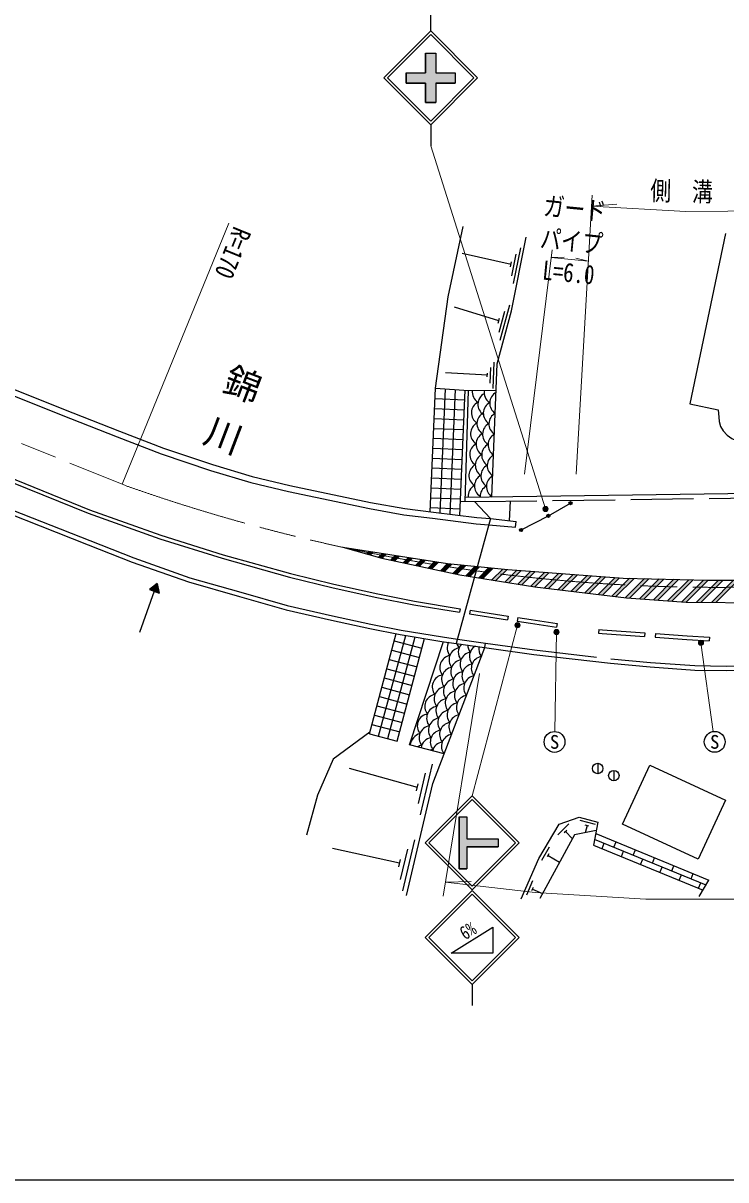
# Model space of a CAD drawing. Units: millimetres at full size, sheet at 1:1000; details may follow other scales. Extents: x 40000 to 680000, y 20000 to 380000.
# Drawn here: x 196084 to 263454, y 205000 to 315891 of the extents above; entities that cross this region are included whole.
import ezdxf
from ezdxf.enums import TextEntityAlignment as Align

# ---------------------------------------------------------------- set-up
doc = ezdxf.new("R2010")
doc.units = ezdxf.units.MM
doc.header["$LTSCALE"] = 1000
doc.linetypes.add('CHAIN', pattern=[18.5, 12, -1.5, 3.5, -1.5])
doc.linetypes.add('DASHED', pattern=[7.5, 6, -1.5])
for name, color, linetype, lineweight in [('M-BGD', 7, 'Continuous', 25), ('M-BMK', 2, 'CHAIN', 13), ('M-STR-HTXT', 7, 'Continuous', 13), ('M-STR-STR1', 1, 'Continuous', 25), ('M-STR-STRC', 7, 'Continuous', 25), ('M-TTL-BAND', 7, 'Continuous', 25)]:
    doc.layers.add(name, color=color, linetype=linetype, lineweight=lineweight)
doc.layers.add('M-BMK-HTXT', color=7, linetype='Continuous')
doc.styles.add('@ＭＳ ゴシック', font='')
doc.styles.add('ＭＳ ゴシック', font='')
doc.styles.get('@ＭＳ ゴシック').set_extended_font_data('@MS Gothic')
doc.styles.get('ＭＳ ゴシック').set_extended_font_data('MS Gothic')

msp = doc.modelspace()

# ---------------------------------------------------------------- hatches: boundary and pattern name
at = {"layer": 'M-BGD'}
for points in [[(248411, 269869, -1), (248711, 269869, -0.41421), (248561, 269719, -0.41421)], [(246284, 268660, -1), (246584, 268660, -0.41421), (246434, 268510, -0.41421)], [(243666, 267305, -1), (243966, 267305, -0.41421), (243816, 267155, -0.41421)], [(209125, 261256), (208921, 262177), (208183, 261590)]]:
    msp.add_hatch(color=256, dxfattribs=at).paths.add_polyline_path(points)
at = {"layer": 'M-STR-HTXT'}
for points in [[(246386, 269434, -1), (245947, 269195, -0.41421), (246046, 269534, -0.41421)], [(243698, 258294, -1), (243259, 258055, -0.41421), (243359, 258394, -0.41421)], [(247041, 257343, -1), (247404, 257686, -0.41421), (247394, 257333, -0.41421)], [(260912, 256294, -0.41421), (260867, 256645, -0.41421), (261218, 256690, -1)]]:
    msp.add_hatch(color=256, dxfattribs=at).paths.add_polyline_path(points)
at = {"layer": 'M-STR-STRC'}
for points in [[(234655, 310141), (234655, 308281), (235655, 308280), (235655, 310141), (237515, 310140), (237515, 311140), (235655, 311141), (235656, 313000), (234656, 313001), (234655, 311141), (232795, 311141), (232795, 310141)], [(228385, 265383), (226741, 265639), (228221, 265219)], [(229640, 265188), (229251, 265249), (229000, 264998), (229351, 264899)], [(230895, 264993), (230506, 265053), (230130, 264678), (230459, 264584), (230482, 264580)], [(232150, 264798), (231760, 264858), (231308, 264406), (231680, 264328)], [(233405, 264603), (233015, 264663), (232507, 264155), (232879, 264077)], [(234660, 264408), (234270, 264468), (233706, 263903), (234077, 263825)], [(235915, 264213), (235525, 264273), (234904, 263652), (235276, 263574)], [(237191, 264039), (236781, 264079), (236103, 263401), (236475, 263323)], [(238511, 263909), (238101, 263949), (237301, 263149), (237673, 263071)], [(239832, 263779), (239422, 263820), (238522, 262920), (238909, 262857)], [(241152, 263650), (240742, 263690), (239769, 262717), (240156, 262653)], [(242472, 263520), (242063, 263560), (241015, 262513), (241402, 262450)], [(243820, 263418), (243401, 263449), (242262, 262310), (242649, 262247)], [(245170, 263318), (244751, 263349), (243509, 262107), (243896, 262044)], [(246520, 263218), (246101, 263249), (244756, 261904), (245143, 261841)], [(247869, 263117), (247451, 263148), (246036, 261734), (246438, 261686)], [(249219, 263017), (248800, 263048), (247332, 261579), (247734, 261532)], [(250569, 262917), (250150, 262948), (248627, 261425), (249029, 261377)], [(251919, 262817), (251500, 262848), (249923, 261271), (250325, 261223)], [(253268, 262716), (252849, 262747), (251218, 261116), (251620, 261068)], [(254667, 262665), (254228, 262676), (252514, 260962), (252916, 260914)], [(256082, 262630), (255643, 262641), (253809, 260807), (253927, 260793), (254224, 260772)], [(257497, 262595), (257058, 262606), (255158, 260705), (255578, 260676)], [(258912, 262560), (258473, 262571), (256511, 260609), (256931, 260579)], [(260327, 262525), (259888, 262536), (257864, 260512), (258284, 260482)], [(261742, 262490), (261303, 262501), (259218, 260416), (259638, 260386)], [(263193, 262491), (262743, 262491), (260626, 260374), (261072, 260369)], [(264645, 262493), (264194, 262492), (262061, 260359), (262506, 260354)], [(237875, 234815), (238625, 234815), (238625, 236940), (241625, 236940), (241625, 237690), (238625, 237690), (238625, 239815), (237875, 239815)]]:
    msp.add_hatch(color=256, dxfattribs=at).paths.add_polyline_path(points)

# ---------------------------------------------------------------- linework, layer by layer
at = {"layer": 'M-BGD'}
for p, q in [((243106, 290924), (243792, 294356)), ((242861, 292757), (238184, 293811)), ((242813, 292517), (242909, 292998)), ((242949, 291669), (243360, 293728)), ((241703, 287355), (237433, 288666)), ((241830, 285510), (242736, 288890)), ((241640, 287119), (241767, 287592)), ((241721, 286264), (242265, 288292)), ((240859, 281392), (240918, 282891)), ((241139, 280880), (241238, 283378)), ((240589, 282153), (236587, 282359)), ((240582, 281978), (240596, 282328)), ((235116, 269049), (235630, 280895)), ((235630, 280895), (238779, 280668)), ((236062, 268931), (236578, 280826)), ((237008, 268813), (237525, 280758)), ((237954, 268695), (238473, 280690)), ((238454, 270042), (238779, 280668)), ((238779, 280668), (241433, 280718)), ((235586, 279891), (238433, 279767)), ((235545, 278941), (238392, 278818)), ((235504, 277992), (238351, 277868)), ((235463, 277042), (238310, 276919)), ((235380, 275143), (238228, 275020)), ((235422, 276093), (238269, 275969)), ((235339, 274194), (238187, 274070)), ((235298, 273244), (238145, 273121)), ((235257, 272295), (238104, 272171)), ((235216, 271345), (238063, 271222)), ((238467, 270456), (280018, 271039)), ((235175, 270396), (238022, 270272)), ((242712, 268190), (242807, 270067)), ((235134, 269446), (237981, 269323)), ((240888, 268387), (243355, 268121)), ((240728, 267807), (243296, 267570)), ((243296, 267570), (243355, 268121)), ((208921, 262177), (208183, 261590)), ((208921, 262177), (209125, 261256)), ((208654, 261423), (207250, 257464)), ((208183, 261590), (209125, 261256)), ((237973, 259756), (237920, 259410)), ((238930, 259608), (238877, 259262)), ((238930, 259608), (242582, 259044)), ((238877, 259262), (242528, 258698)), ((242582, 259044), (242528, 258698)), ((243511, 258900), (243457, 258554)), ((229277, 247771), (231853, 257364)), ((247275, 258344), (247225, 257997)), ((251280, 257765), (251229, 257419)), ((255684, 257434), (255655, 257085)), ((256709, 257363), (256685, 257014)), ((230166, 247534), (232763, 257201)), ((231056, 247297), (233676, 257049)), ((231667, 256670), (234318, 255958)), ((231946, 247059), (234570, 256900)), ((233133, 246699), (236393, 256601)), ((237711, 256845), (240405, 256466)), ((240346, 256043), (240405, 256466)), ((261881, 257039), (261867, 256689)), ((231428, 255780), (234081, 255068)), ((230950, 254001), (233607, 253288)), ((231189, 254891), (233844, 254178)), ((230711, 253112), (233369, 252398)), ((230472, 252222), (233132, 251508)), ((230233, 251333), (232895, 250618)), ((229755, 249553), (232420, 248838)), ((229994, 250443), (232658, 249728)), ((229516, 248664), (232183, 247948)), ((229277, 247771), (231946, 247059)), ((236438, 245840), (233133, 246699)), ((233890, 242628), (227384, 244438)), ((233984, 241065), (234672, 243985)), ((234193, 239988), (235339, 244855)), ((251165, 244934), (251165, 243934)), ((252711, 244251), (252711, 243251)), ((233810, 242287), (233970, 242969)), ((248410, 239122), (247332, 238079)), ((248206, 238506), (247954, 238263)), ((250945, 239056), (249494, 239437)), ((250143, 238956), (249963, 238269)), ((250312, 238912), (249974, 239001)), ((232482, 232718), (233627, 237585)), ((248080, 238385), (248747, 237694)), ((261552, 233266), (250866, 237644)), ((250975, 238194), (261833, 233745)), ((252717, 236885), (252926, 237394)), ((232179, 235358), (225731, 236771)), ((232273, 233795), (232960, 236715)), ((246528, 236902), (245769, 235609)), ((246496, 236255), (246318, 235953)), ((250758, 237094), (261270, 232787)), ((251583, 236756), (251792, 237265)), ((253434, 235997), (253642, 236506)), ((254568, 236127), (254776, 236636)), ((232098, 235017), (232259, 235699)), ((246407, 236104), (247518, 235452)), ((255285, 235239), (255493, 235748)), ((256419, 235369), (256627, 235878)), ((258269, 234611), (258478, 235120)), ((257135, 234481), (257344, 234990)), ((258986, 233723), (259195, 234232)), ((260120, 233852), (260328, 234361)), ((244931, 233682), (244329, 232308)), ((244975, 233035), (244834, 232714)), ((244905, 232874), (245872, 232450)), ((260837, 232964), (261045, 233473)), ((260908, 232172), (261833, 233745))]:
    msp.add_line(p, q, dxfattribs=at)
at = {"layer": 'M-BGD', "linetype": 'DASHED'}
msp.add_line((239342, 270018), (280024, 270589), dxfattribs=at)
at = {"layer": 'M-BGD'}
for points in [[(235630, 280895), (236846, 289641), (238261, 296380)], [(241027, 270492), (241533, 283243), (242889, 288302), (244304, 295388)], [(263420, 295711), (260010, 279386), (262716, 278821), (262768, 278112), (262825, 277713), (262954, 277209), (263204, 276792), (263578, 276394), (264039, 276071), (264668, 275785), (267480, 275112), (267911, 275054), (268254, 275056), (268780, 275113), (269236, 275262), (269562, 275441), (269817, 275674), (270070, 275971), (270350, 276408), (270671, 277082), (273561, 276449), (277866, 295966)], [(179182, 278550), (186389, 275740), (202455, 269245), (209294, 266794), (215264, 264929), (221715, 263122), (225873, 262111), (230077, 261178), (233595, 260471), (237973, 259756)], [(179055, 278224), (186260, 275415), (202331, 268917), (209183, 266462), (215164, 264593), (221626, 262783), (225793, 261770), (230005, 260835), (233533, 260127), (237918, 259411), (237920, 259410)], [(238013, 270053), (239342, 270018), (240888, 268387)], [(243816, 267305), (246434, 268660), (248561, 269869)], [(243457, 258554), (244729, 258358), (247225, 257997)], [(243511, 258900), (244780, 258704), (247275, 258344)], [(251229, 257419), (251585, 257367), (255655, 257085)], [(251280, 257765), (251622, 257715), (255684, 257434)], [(256709, 257363), (259747, 257152), (261881, 257039)], [(237596, 256430), (245049, 255380), (252389, 254535), (256191, 254177), (260463, 253875), (263487, 253816), (268843, 253869), (272418, 254144), (274486, 253832)], [(256685, 257014), (259725, 256803), (261867, 256689)], [(232835, 232255), (235366, 243005), (236438, 245840), (240346, 256043)], [(229319, 247928), (225806, 245339), (224298, 241872), (223234, 238045)], [(243840, 231941), (245535, 235803), (247475, 239108), (249398, 239772), (251193, 239301), (250758, 237094)], [(251031, 238481), (248952, 238067), (245615, 231981)]]:
    msp.add_lwpolyline(points, dxfattribs=at)
at = {"layer": 'M-BGD', "linetype": 'DASHED'}
msp.add_lwpolyline([(240405, 256466), (245104, 255803), (252433, 254960), (256226, 254602), (260483, 254301), (263489, 254242), (268824, 254296), (272434, 254574), (274670, 254236)], dxfattribs=at)
at = {"layer": 'M-BGD'}
msp.add_lwpolyline([(253551, 239089), (256159, 244743), (263411, 241398), (260803, 235744)], close=True, dxfattribs=at)
for centre, radius in [((248561, 269869), 150), ((246434, 268660), 150), ((243816, 267305), 150), ((251165, 244434), 500), ((252711, 243751), 500)]:
    msp.add_circle(centre, radius, dxfattribs=at)
for centre, radius, start, end in [((240298, 280529), 1160, 172.79192, 237.24444), ((241440, 280484), 1160, 169.44068, 237.24444), ((240219, 278530), 1160, 118.21482, 237.24444), ((240835, 279341), 1160, 118.21482, 237.24444), ((241361, 278485), 1160, 118.21482, 237.24444), ((241972, 279462), 1160, 118.21482, 237.24444), ((240750, 277509), 1160, 118.21482, 237.24444), ((241893, 277463), 1160, 118.21482, 237.24444), ((240139, 276532), 1160, 118.21482, 237.24444), ((241282, 276487), 1160, 118.21482, 237.24444), ((240671, 275510), 1160, 118.21482, 237.24444), ((241814, 275465), 1160, 118.21482, 237.24444), ((240060, 274534), 1160, 118.21482, 237.24444), ((241203, 274488), 1160, 118.21482, 237.24444), ((240592, 273512), 1160, 118.21482, 237.24444), ((241734, 273466), 1160, 118.21482, 237.24444), ((239981, 272535), 1160, 118.21482, 237.24444), ((241124, 272490), 1160, 118.21482, 237.24444), ((240513, 271513), 1160, 118.21482, 237.24444), ((241655, 271468), 1160, 118.21482, 237.24444), ((239902, 270537), 1160, 118.21482, 183.7867), ((241044, 270491), 1160, 118.21482, 180.75823), ((237895, 255990), 1160, 152.10663, 218.558), ((238787, 256720), 1160, 194.93937, 218.558), ((238963, 255581), 1160, 137.91739, 218.558), ((239854, 256311), 1160, 181.73885, 218.558), ((240031, 255172), 1160, 120.65824, 218.558), ((237180, 254123), 1160, 99.52838, 218.558), ((238071, 254852), 1160, 99.52838, 218.558), ((239139, 254443), 1160, 99.52838, 218.558), ((240207, 254034), 1160, 99.52838, 218.558), ((240922, 255902), 1160, 169.05244, 218.558), ((237356, 252984), 1160, 99.52838, 218.558), ((238247, 253714), 1160, 99.52838, 218.558), ((239315, 253305), 1160, 99.52838, 218.558), ((236464, 252255), 1160, 99.52838, 218.558), ((237532, 251846), 1160, 99.52838, 218.558), ((238424, 252575), 1160, 99.52838, 218.558), ((239492, 252166), 1160, 99.52838, 218.558), ((236641, 251117), 1160, 99.52838, 218.558), ((237708, 250708), 1160, 99.52838, 218.558), ((238600, 251437), 1160, 99.52838, 218.558), ((235749, 250387), 1160, 99.52838, 218.558), ((236817, 249978), 1160, 99.52838, 218.558), ((237885, 249569), 1160, 99.52838, 218.558), ((238776, 250299), 1160, 99.52838, 218.558), ((235034, 248519), 1160, 99.52838, 218.558), ((235925, 249249), 1160, 99.52838, 218.558), ((236993, 248840), 1160, 99.52838, 218.558), ((238061, 248431), 1160, 99.52838, 218.558), ((235210, 247381), 1160, 99.52838, 218.558), ((236101, 248111), 1160, 99.52838, 218.558), ((237169, 247702), 1160, 99.52838, 218.558), ((234621, 246387), 1494, 109.34355, 168.20947), ((235386, 246243), 1160, 99.52838, 171.64674), ((236278, 246972), 1160, 99.52838, 218.558), ((237346, 246563), 1160, 99.52838, 218.558), ((234495, 245513), 1160, 99.52838, 121.5407), ((235562, 245104), 1160, 99.52838, 112.00749), ((236454, 245834), 1160, 99.52838, 165.34553)]:
    msp.add_arc(centre, radius, start, end, dxfattribs=at)
at = {"layer": 'M-BMK'}
msp.add_line((80476, 322168), (205892, 271559), dxfattribs=at)
msp.add_arc((262661, 431801), 170000, 250.49241, 275.92064, dxfattribs=at)
at = {"layer": 'M-STR-HTXT'}
for p, q in [((246166, 269314), (235155, 304141)), ((249093, 272654), (250624, 299384)), ((250565, 298349), (253011, 298552)), ((215790, 296715), (205567, 271690)), ((244158, 272640), (246809, 294167)), ((246716, 293416), (247943, 293469)), ((246716, 293416), (250262, 293073)), ((250262, 293073), (249069, 293360)), ((243478, 258175), (239126, 241816)), ((247222, 257515), (247049, 247985)), ((261065, 256492), (262246, 247978)), ((239820, 253547), (236365, 232193)), ((236581, 233528), (239035, 233593))]:
    msp.add_line(p, q, dxfattribs=at)
for points in [[(250565, 298349), (259605, 297835), (267674, 297894), (272641, 298173), (275796, 298446)], [(236581, 233528), (245157, 232553), (255777, 231902), (273575, 231902), (284457, 233011), (315935, 237528)]]:
    msp.add_lwpolyline(points, dxfattribs=at)
for centre in [(246166, 269314), (243478, 258175), (247222, 257515), (261065, 256492)]:
    msp.add_circle(centre, 250, dxfattribs=at)
at = {"layer": 'M-STR-STR1'}
msp.add_line((240888, 268387), (237596, 256430), dxfattribs=at)
for points in [[(180790, 286407), (191279, 282347), (200836, 278533), (205310, 276770), (209529, 275159), (214227, 273577), (218056, 272436), (221653, 271553), (229385, 269929), (232682, 269353), (235411, 269013), (239578, 268492), (240888, 268387)], [(180630, 285836), (191063, 281797), (200619, 277984), (205096, 276219), (209330, 274603), (214048, 273014), (217901, 271866), (221522, 270977), (229274, 269349), (232594, 268769), (235338, 268426), (239518, 267904), (240728, 267807)], [(177759, 275635), (190164, 270666), (202319, 265892), (206539, 264217), (211950, 262323), (216840, 260932), (221287, 259643), (225659, 258642), (229320, 257866), (232244, 257287), (236232, 256623), (237596, 256430)], [(177876, 276048), (190321, 271063), (202475, 266289), (206688, 264617), (212079, 262730), (216958, 261343), (221394, 260057), (225751, 259059), (229405, 258284), (232320, 257707), (236297, 257045), (237711, 256845)]]:
    msp.add_lwpolyline(points, dxfattribs=at)
at = {"layer": 'M-STR-STRC'}
for p, q in [((235154, 315141), (235154, 331641)), ((230654, 310641), (235154, 315141)), ((239655, 310640), (235154, 315141)), ((231008, 310641), (235154, 314787)), ((239301, 310640), (235154, 314787)), ((234656, 313001), (234655, 311141)), ((234656, 313001), (235656, 313000)), ((235656, 313000), (235655, 311141)), ((230654, 310641), (235154, 306140)), ((231008, 310641), (235154, 306494)), ((232795, 311141), (234655, 311141)), ((232795, 311141), (232795, 310141)), ((235154, 306494), (239301, 310640)), ((235155, 306140), (239655, 310640)), ((235655, 311141), (237515, 311140)), ((237515, 311140), (237515, 310140)), ((232795, 310141), (234655, 310141)), ((234655, 310141), (234655, 308281)), ((235655, 310141), (235655, 308280)), ((235655, 310141), (237515, 310140)), ((234655, 308281), (235655, 308280)), ((235155, 306140), (235155, 304141)), ((228221, 265219), (228385, 265383)), ((229000, 264998), (229251, 265249)), ((229351, 264899), (229640, 265188)), ((230130, 264678), (230506, 265053)), ((230482, 264580), (230895, 264993)), ((231308, 264406), (231760, 264858)), ((231680, 264328), (232150, 264798)), ((232507, 264155), (233015, 264663)), ((232879, 264077), (233405, 264603)), ((233706, 263903), (234270, 264468)), ((234077, 263825), (234660, 264408)), ((234904, 263652), (235525, 264273)), ((235276, 263574), (235915, 264213)), ((236103, 263401), (236781, 264079)), ((236475, 263323), (237191, 264039)), ((237301, 263149), (238101, 263949)), ((237673, 263071), (238511, 263909)), ((238522, 262920), (239422, 263820)), ((238909, 262857), (239832, 263779)), ((239769, 262717), (240742, 263690)), ((240156, 262653), (241152, 263650)), ((241015, 262513), (242063, 263560)), ((241402, 262450), (242472, 263520)), ((242262, 262310), (243401, 263449)), ((242649, 262247), (243820, 263418)), ((243509, 262107), (244751, 263349)), ((243896, 262044), (245170, 263318)), ((244756, 261904), (246101, 263249)), ((245143, 261841), (246520, 263218)), ((246036, 261734), (247451, 263148)), ((246438, 261686), (247869, 263117)), ((247332, 261579), (248800, 263048)), ((247734, 261532), (249219, 263017)), ((248627, 261425), (250150, 262948)), ((249029, 261377), (250569, 262917)), ((249923, 261271), (251500, 262848)), ((250325, 261223), (251919, 262817)), ((251218, 261116), (252849, 262747)), ((251620, 261068), (253268, 262716)), ((252514, 260962), (254228, 262676)), ((252916, 260914), (254667, 262665)), ((253809, 260807), (255643, 262641)), ((254224, 260772), (256082, 262630)), ((255158, 260705), (257058, 262606)), ((255578, 260676), (257497, 262595)), ((256511, 260609), (258473, 262571)), ((256931, 260579), (258912, 262560)), ((257864, 260512), (259888, 262536)), ((258284, 260482), (260327, 262525)), ((259218, 260416), (261303, 262501)), ((259638, 260386), (261742, 262490)), ((260626, 260374), (262743, 262491)), ((261072, 260369), (263193, 262491)), ((262061, 260359), (264194, 262492)), ((262506, 260354), (264645, 262493)), ((234626, 237316), (239126, 241816)), ((243626, 237315), (239126, 241816)), ((234980, 237316), (239126, 241462)), ((243273, 237315), (239126, 241462)), ((237875, 239815), (238625, 239815)), ((237875, 239815), (237875, 234815)), ((238625, 239815), (238625, 237690)), ((234626, 237316), (239126, 232815)), ((234980, 237316), (239126, 233169)), ((238625, 237690), (241625, 237690)), ((239126, 233169), (243273, 237315)), ((239126, 232815), (243626, 237315)), ((241625, 237690), (241625, 236940)), ((238625, 236940), (241625, 236940)), ((238625, 236940), (238625, 234815)), ((237875, 234815), (238625, 234815)), ((234627, 228229), (239127, 232729)), ((234981, 228229), (239127, 232375)), ((243628, 228228), (239127, 232729)), ((243274, 228228), (239127, 232375)), ((237127, 226728), (241127, 229228)), ((241127, 229228), (241127, 226728)), ((234627, 228229), (239127, 223728)), ((234981, 228229), (239127, 224082)), ((239127, 224082), (243274, 228228)), ((239128, 223728), (243628, 228228)), ((241127, 226728), (237127, 226728)), ((239127, 223728), (239127, 221729))]:
    msp.add_line(p, q, dxfattribs=at)
for points in [[(232795, 311141), (234655, 311141), (234656, 313001), (235656, 313000), (235655, 311141), (237515, 311140), (237515, 310140), (235655, 310141), (235655, 308280), (234655, 308281), (234655, 310141), (232795, 310141)], [(237875, 239815), (238625, 239815), (238625, 237690), (241625, 237690), (241625, 236940), (238625, 236940), (238625, 234815), (237875, 234815)], [(241127, 229228), (241127, 226728), (237127, 226728)]]:
    msp.add_lwpolyline(points, close=True, dxfattribs=at)
for points in [[(226741, 265639), (236765, 264080), (242551, 263512), (253605, 262691), (261768, 262490), (275442, 262504), (282664, 262761), (291300, 263353), (297913, 263564)], [(226741, 265639), (230459, 264584), (237954, 263012), (245146, 261840), (253927, 260793), (259653, 260385), (267169, 260305), (277567, 260842), (287741, 262040), (297913, 263564)]]:
    msp.add_lwpolyline(points, dxfattribs=at)
for centre in [(247031, 246985), (262384, 246988)]:
    msp.add_circle(centre, 1000, dxfattribs=at)
at = {"layer": 'M-TTL-BAND'}
msp.add_line((40000, 205000), (579000, 205000), dxfattribs=at)

# ---------------------------------------------------------------- texts
at = {"layer": 'M-BMK-HTXT', "style": '@ＭＳ ゴシック'}
msp.add_text('錦 川', height=2566, rotation=249.156, dxfattribs=at).set_placement((214642, 274772), align=Align.MIDDLE_RIGHT)
at = {"layer": 'M-STR-HTXT', "style": 'ＭＳ ゴシック', "width": 0.8}
for s, rotation, p in [('側\u3000溝\u3000L=29.0', 358.647, (263169, 298213)), ('ガード', 354.477, (248837, 296651)), ('パイプ', 354.477, (248517, 293533))]:
    msp.add_text(s, height=1833, rotation=rotation, dxfattribs=at).set_placement(p, align=Align.BOTTOM_CENTER)
msp.add_text('R=170', height=1833, rotation=247.781, dxfattribs=at).set_placement((215790, 296715), align=Align.BOTTOM_LEFT)
msp.add_text('L=6.0', height=1833, rotation=354.477, dxfattribs=at).set_placement((248463, 292902), align=Align.TOP_CENTER)
at = {"layer": 'M-STR-STRC', "style": 'ＭＳ ゴシック'}
for p in [(247031, 246985), (262384, 246988)]:
    msp.add_text('S', height=1320, dxfattribs=at).set_placement(p, align=Align.MIDDLE_CENTER)
at = {"layer": 'M-STR-STRC', "style": 'ＭＳ ゴシック', "width": 0.8}
msp.add_text('6%', height=1320, rotation=32.005, dxfattribs=at).set_placement((239272, 227996), align=Align.BOTTOM_CENTER)

doc.saveas('drawing.dxf')
